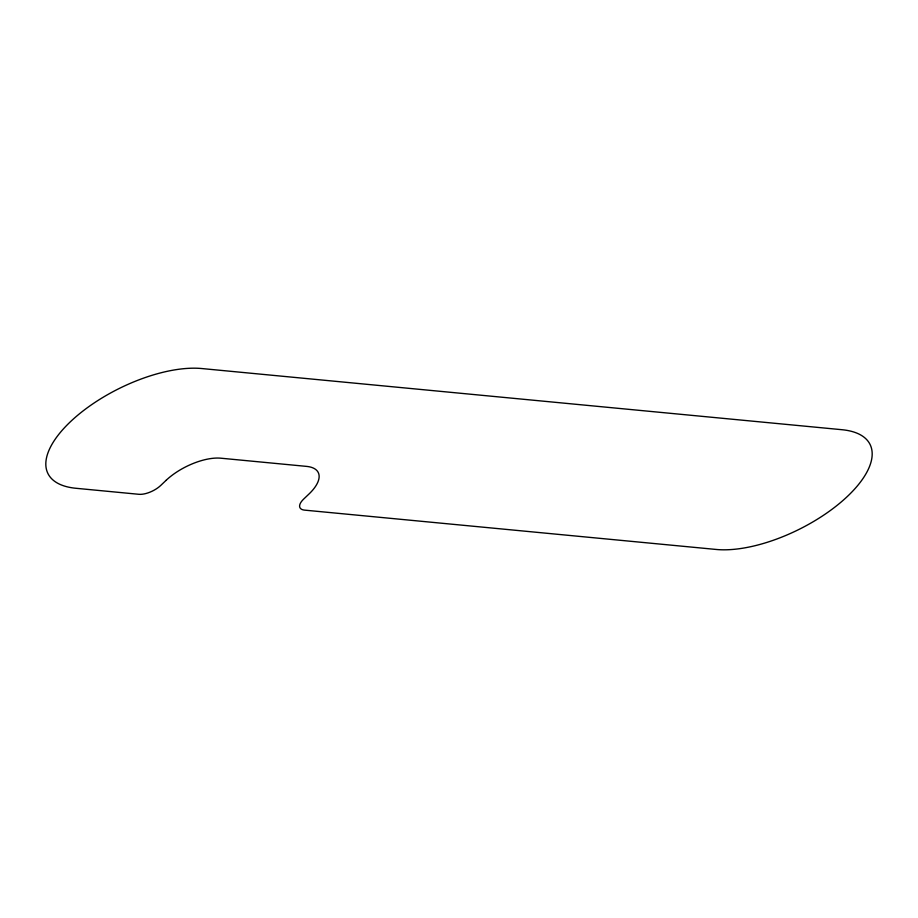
<?xml version="1.0" encoding="UTF-8"?>
<svg xmlns="http://www.w3.org/2000/svg" width="918" height="918" viewBox="0 0 918 918"><rect width="100%" height="100%" fill="white"/><g stroke="black" fill="none" stroke-linecap="round" stroke-linejoin="round"><path stroke-width="1.38" d="M166.02 480.412L160.776 485.404A16.926 7.413 -26.4 0 1 138.859 494.297L75.976 488.284A101.531 44.512 -26.4 0 1 70.296 421.855A101.531 44.512 -26.4 0 1 201.799 368.543L842.024 429.716A101.531 44.512 -26.4 0 1 847.704 496.145A101.531 44.512 -26.4 0 1 716.201 549.457L304.627 510.133A16.926 7.413 -26.4 0 1 303.686 499.059L308.93 494.068A42.308 18.544 -26.4 0 0 306.555 466.39L220.813 458.197A42.308 18.544 -26.4 0 0 166.02 480.412"/></g></svg>
